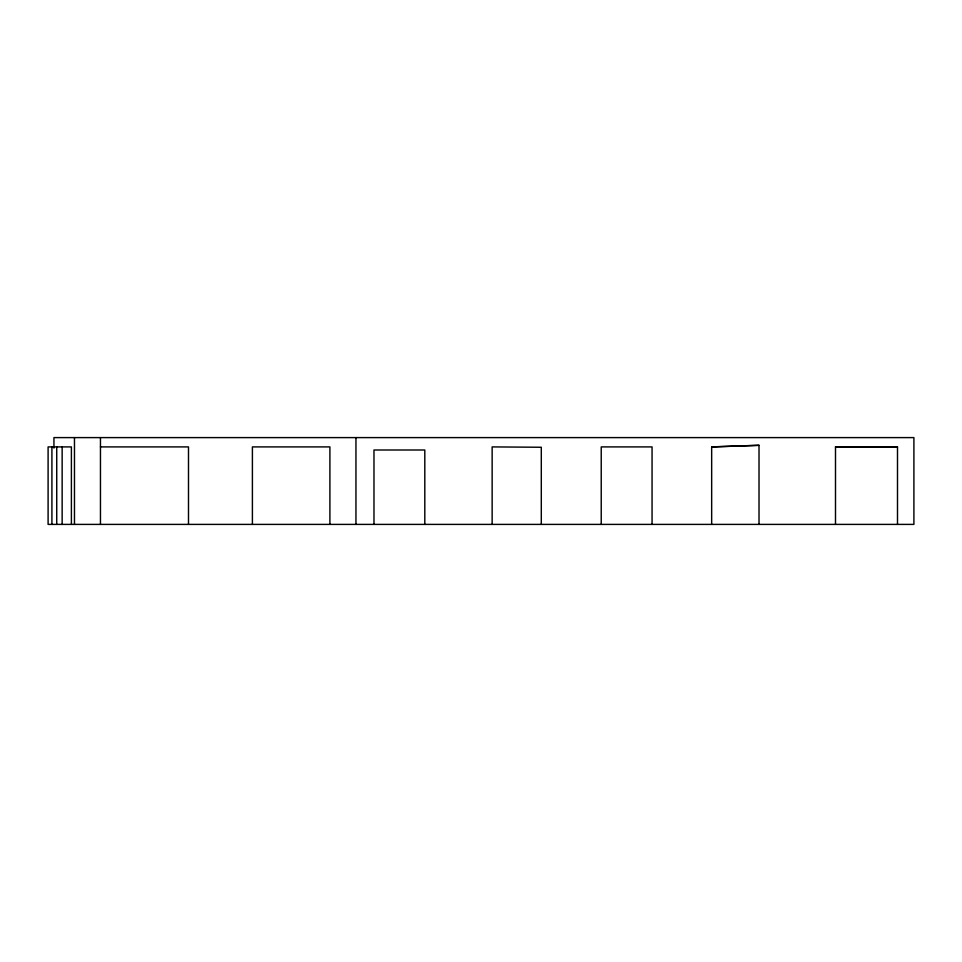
<?xml version="1.0" encoding="UTF-8"?>
<svg xmlns="http://www.w3.org/2000/svg" width="962" height="962" viewBox="0 0 962 962"><rect width="100%" height="100%" fill="white"/><g stroke="black" fill="none" stroke-linecap="round" stroke-linejoin="round"><path stroke-width="1.44" d="M711.664 524.398L711.664 446.909L759.018 445.346M711.664 446.909L759.018 445.274L759.018 524.398M100.457 446.909L188.492 446.909L188.492 524.398M835.497 524.398L835.497 446.837L897.498 446.909L897.498 524.398M835.497 446.837L897.498 446.909M652.056 524.398L652.056 446.909L601.226 446.909L601.226 524.398M541.293 524.398L541.293 447.258L492.147 446.909L492.147 524.398M424.807 524.398L424.807 450L373.977 450L373.977 524.398M355.952 437.602L355.952 524.398M329.906 524.398L329.906 446.909L252.405 446.909L252.405 524.398M100.457 437.602L100.457 524.398M74.471 437.602L74.471 524.398M71.392 524.398L71.392 446.909L48.1 446.909L48.1 524.398L913.9 524.398L913.9 437.602L53.944 437.602L53.944 448.076M62.145 446.909L62.145 524.398M56.734 446.909L56.734 524.398M51.912 446.909L51.912 524.398"/></g></svg>
